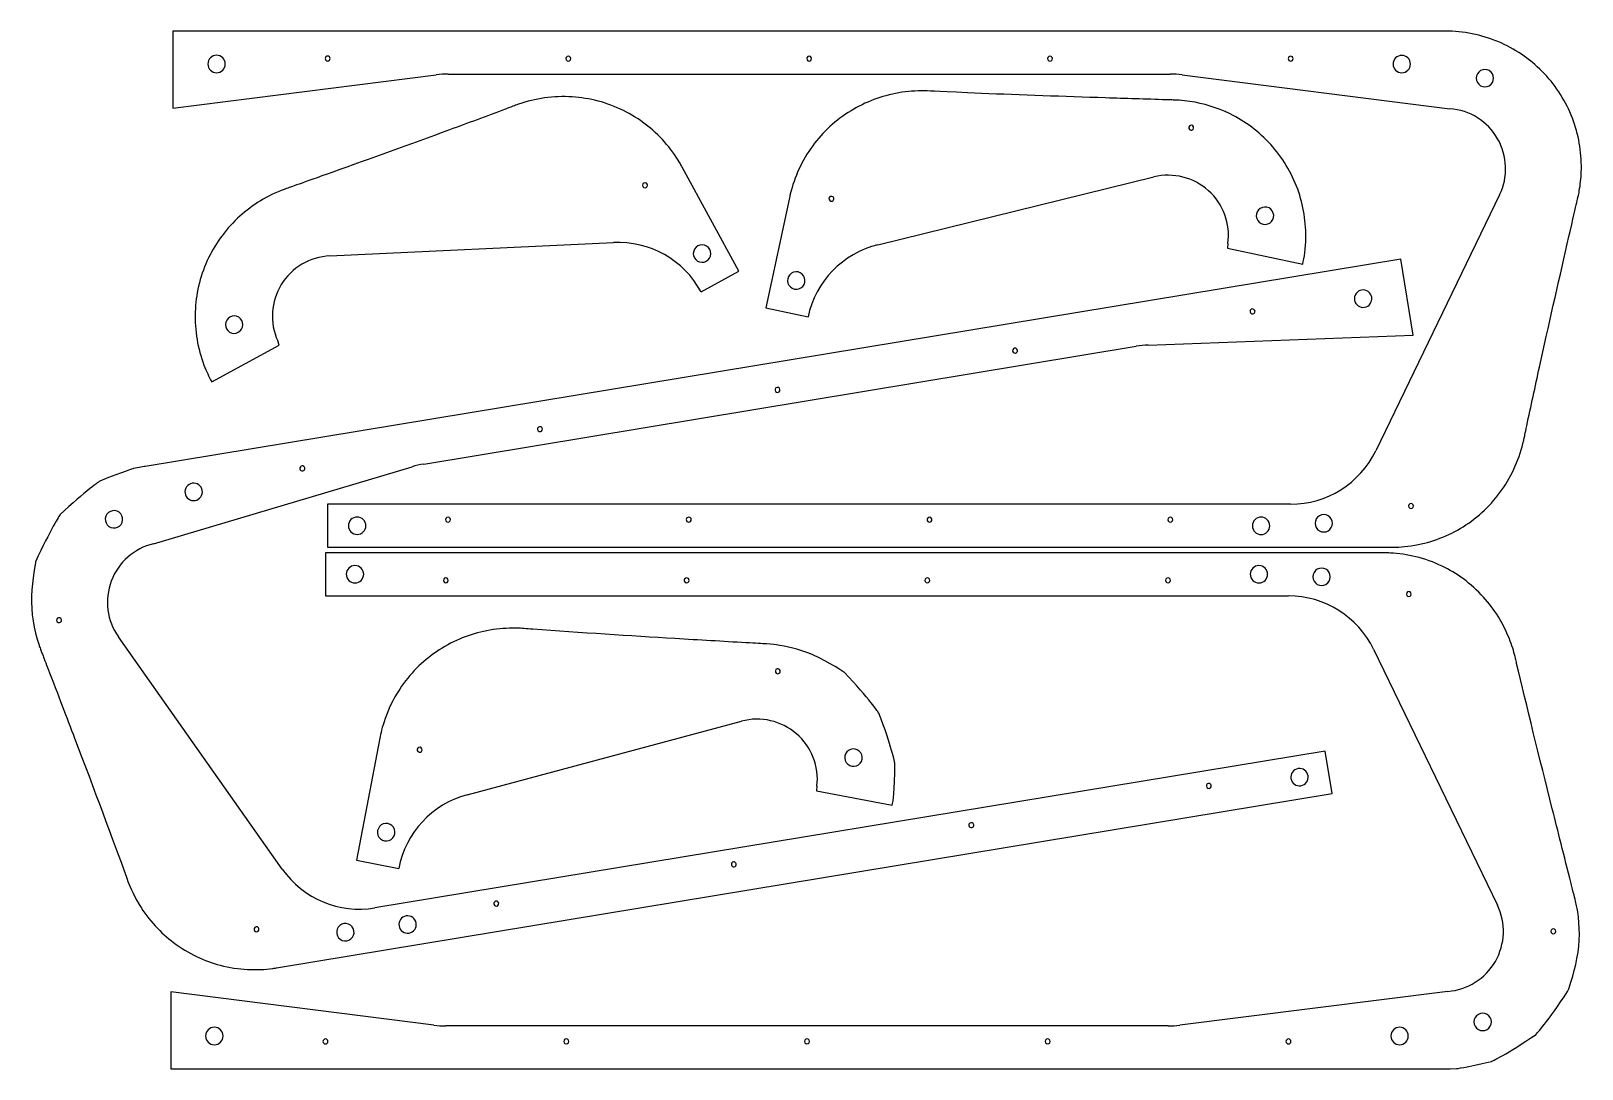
# Model space of a CAD drawing. Header units: millimetres. Extents: x 0.2 to 35.7, y 0.1 to 23.9.
import ezdxf

# ---------------------------------------------------------------- set-up
doc = ezdxf.new("R2010")
doc.units = ezdxf.units.MM
doc.layers.add('Layer_1', color=7, linetype='CONTINUOUS')

msp = doc.modelspace()

# ---------------------------------------------------------------- linework, layer by layer
at = {"layer": 'Layer_1', "color": 7}
for points in [[(3.421894, 23.883347), (3.421757, 22.120849), (9.449788, 22.881528)], [(32.555816, 23.881095), (3.421894, 23.883347)], [(9.72107, 22.898591), (26.256487, 22.897312)], [(26.527767, 22.880208), (32.658283, 22.105568)], [(26.341141, 22.304475), (26.324945, 22.304946)], [(15.514327, 17.914508), (16.378992, 18.384721), (15.08288, 20.768113)], [(19.563705, 18.992153), (25.880944, 20.543606)], [(17.537618, 20.068697), (16.999785, 17.546023), (17.962399, 17.340794)], [(33.795733, 20.130899), (30.9607, 14.27623)], [(7.012183, 18.736061), (13.509901, 19.042979)], [(27.574917, 19.019283), (27.566257, 18.916219)], [(27.566257, 18.916219), (29.290014, 18.548715)], [(25.748742, 16.695044), (31.820181, 16.926201), (31.533019, 18.665148), (2.788384, 13.918387)], [(4.310207, 15.854971), (5.858565, 16.696984), (5.820986, 16.793342)], [(9.163832, 13.9736), (25.478303, 16.667699)], [(2.976435, 12.149876), (8.898959, 13.912546)], [(29.01165, 13.054601), (6.964386, 13.056305), (6.964309, 12.072057), (31.323446, 12.070173)], [(6.914531, 11.94035), (6.914531, 10.956102), (28.961795, 10.956102)], [(31.139917, 11.94035), (6.914531, 11.94035)], [(5.926384, 4.701511), (2.175749, 10.016331)], [(0.392659, 9.733071), (0.4249, 9.649076)], [(30.910751, 9.734322), (33.745331, 3.879433)], [(10.157959, 6.405266), (16.441433, 8.088276)], [(8.160117, 7.701899), (7.624788, 4.905918), (8.591478, 4.720832)], [(29.961393, 6.434639), (29.80103, 7.405736), (8.048362, 3.813598)], [(5.795781, 2.444038), (29.961393, 6.434639)], [(18.166863, 6.599653), (18.160358, 6.49643)], [(18.160358, 6.49643), (19.891412, 6.164996)], [(9.399174, 1.130687), (3.371202, 1.891832), (3.371202, 0.129334), (32.505124, 0.129334)], [(32.607728, 1.904852), (26.477152, 1.130687)], [(26.205871, 1.113603), (9.670455, 1.113603)]]:
    msp.add_lwpolyline(points, dxfattribs=at)
for points in [[(4.221536, 23.128604)], [(6.908111, 23.253145)], [(12.419915, 23.252719)], [(17.931719, 23.252293)], [(23.443524, 23.251867)], [(28.955328, 23.25144)], [(31.357435, 23.126506)], [(33.260157, 22.804355)], [(26.74691, 21.725531)], [(14.260137, 20.304503)], [(18.509835, 20.100265)], [(28.466995, 19.852019)], [(15.630952, 18.614639)], [(17.734819, 18.368816)], [(28.083323, 17.457017)], [(30.473668, 17.725309)], [(4.919547, 16.988183)], [(22.645167, 16.558984)], [(17.207012, 15.660951)], [(11.768857, 14.762918)], [(6.330701, 13.864886)], [(3.700359, 13.304084)], [(31.710438, 13.014409)], [(1.8755, 12.67637)], [(7.440754, 12.560789)], [(9.663197, 12.701764)], [(15.175002, 12.701338)], [(20.686806, 12.700911)], [(26.19861, 12.700485)], [(28.136583, 12.559188)], [(29.570966, 12.617624)], [(7.789559, 11.451582)], [(28.485388, 11.451582)], [(29.919768, 11.393036)], [(9.727543, 11.310435)], [(15.239347, 11.310435)], [(20.751152, 11.310435)], [(26.262956, 11.310435)], [(31.77476, 10.996085)], [(0.759259, 10.391035)], [(17.282533, 9.288025)], [(9.081181, 7.491133)], [(19.041361, 7.450833)], [(29.018422, 6.774309)], [(27.083336, 6.597817)], [(8.342484, 5.743879)], [(21.645181, 5.699784)], [(16.207026, 4.801751)], [(10.76887, 3.903718)], [(5.279498, 3.315835)], [(7.174378, 3.22642)], [(8.599131, 3.402359)], [(35.081843, 3.278949)], [(33.608171, 1.206019)], [(4.569524, 0.884015)], [(6.971641, 0.759266)], [(12.483445, 0.759266)], [(17.99525, 0.759266)], [(23.507054, 0.759266)], [(29.018858, 0.759266)], [(31.705423, 0.884015)]]:
    msp.add_lwpolyline(points, close=True, dxfattribs=at)
for points in [[(32.709668, 23.877296), (32.663633, 23.879559), (32.635033, 23.881076), (32.555766, 23.881082)], [(33.900904, 23.577251), (33.523352, 23.757272), (33.118032, 23.857222), (32.709668, 23.877296)], [(34.876655, 22.84716), (34.599717, 23.156179), (34.26701, 23.402688), (33.900904, 23.577251)], [(4.420863, 23.327717), (4.310857, 23.327726), (4.221646, 23.238609), (4.221536, 23.128604)], [(4.221536, 23.128604), (4.221629, 23.018599), (4.310827, 22.929469), (4.420832, 22.92946)], [(4.420832, 22.92946), (4.530837, 22.929452), (4.620049, 23.018568), (4.620158, 23.128573)], [(4.620158, 23.128573), (4.620066, 23.238578), (4.530868, 23.327709), (4.420863, 23.327717)], [(6.965202, 23.310094), (6.933726, 23.310096), (6.908188, 23.284621), (6.908111, 23.253145)], [(6.908111, 23.253145), (6.908183, 23.221669), (6.933718, 23.19619), (6.965193, 23.196188)], [(6.965193, 23.196188), (6.996669, 23.196185), (7.022208, 23.221661), (7.022284, 23.253136)], [(7.022284, 23.253136), (7.022213, 23.284612), (6.996678, 23.310091), (6.965202, 23.310094)], [(12.419915, 23.252719), (12.419914, 23.232324), (12.430793, 23.213477), (12.448455, 23.203278)], [(12.448462, 23.302155), (12.430799, 23.291959), (12.419917, 23.273114), (12.419915, 23.252719)], [(12.448455, 23.203278), (12.466117, 23.193079), (12.487878, 23.193078), (12.505541, 23.203274)], [(12.505549, 23.302151), (12.487887, 23.31235), (12.466126, 23.312351), (12.448462, 23.302155)], [(12.505541, 23.203274), (12.523205, 23.21347), (12.534087, 23.232315), (12.534088, 23.25271)], [(12.534088, 23.25271), (12.53409, 23.273105), (12.523211, 23.291952), (12.505549, 23.302151)], [(17.931719, 23.252293), (17.931718, 23.231898), (17.942597, 23.213051), (17.960259, 23.202852)], [(17.960267, 23.301729), (17.942603, 23.291533), (17.931721, 23.272688), (17.931719, 23.252293)], [(17.960259, 23.202852), (17.977921, 23.192653), (17.999682, 23.192652), (18.017345, 23.202848)], [(18.017353, 23.301725), (17.999691, 23.311923), (17.97793, 23.311925), (17.960267, 23.301729)], [(18.017345, 23.202848), (18.035009, 23.213044), (18.045891, 23.231889), (18.045893, 23.252284)], [(18.045893, 23.252284), (18.045894, 23.272679), (18.035015, 23.291526), (18.017353, 23.301725)], [(23.443524, 23.251867), (23.443522, 23.231472), (23.454401, 23.212625), (23.472063, 23.202426)], [(23.472071, 23.301303), (23.454407, 23.291107), (23.443525, 23.272262), (23.443524, 23.251867)], [(23.472063, 23.202426), (23.489725, 23.192227), (23.511486, 23.192225), (23.52915, 23.202422)], [(23.529157, 23.301298), (23.511495, 23.311497), (23.489734, 23.311499), (23.472071, 23.301303)], [(23.52915, 23.202422), (23.546813, 23.212618), (23.557695, 23.231463), (23.557697, 23.251858)], [(23.557697, 23.251858), (23.557698, 23.272253), (23.546819, 23.2911), (23.529157, 23.301298)], [(29.012419, 23.308389), (28.980943, 23.308391), (28.955404, 23.282916), (28.955328, 23.25144)], [(28.955328, 23.25144), (28.955399, 23.219965), (28.980934, 23.194486), (29.01241, 23.194483)], [(29.01241, 23.194483), (29.043886, 23.194481), (29.069425, 23.219956), (29.069501, 23.251432)], [(29.069501, 23.251432), (29.069429, 23.282907), (29.043894, 23.308387), (29.012419, 23.308389)], [(31.556761, 23.325619), (31.446756, 23.325628), (31.357544, 23.236511), (31.357435, 23.126506)], [(31.357435, 23.126506), (31.357527, 23.016501), (31.446725, 22.927371), (31.55673, 22.927362)], [(31.55673, 22.927362), (31.666735, 22.927354), (31.755947, 23.01647), (31.756056, 23.126475)], [(31.756056, 23.126475), (31.755964, 23.23648), (31.666766, 23.325611), (31.556761, 23.325619)], [(9.721072, 22.898597), (9.630376, 22.898604), (9.539768, 22.892913), (9.449786, 22.881557)], [(26.527769, 22.880237), (26.437788, 22.891607), (26.347181, 22.897312), (26.256485, 22.897318)], [(33.260157, 22.804355), (33.260151, 22.733148), (33.298135, 22.667347), (33.359799, 22.631739)], [(33.359826, 22.976956), (33.298156, 22.941357), (33.260162, 22.875562), (33.260157, 22.804355)], [(33.559137, 22.976941), (33.497472, 23.012549), (33.421495, 23.012555), (33.359826, 22.976956)], [(33.55911, 22.631723), (33.62078, 22.667322), (33.658774, 22.733117), (33.658779, 22.804324)], [(33.658779, 22.804324), (33.658785, 22.875531), (33.620801, 22.941332), (33.559137, 22.976941)], [(35.48812, 21.818791), (35.351426, 22.202457), (35.14231, 22.550733), (34.876655, 22.84716)], [(12.564742, 22.375993), (12.133684, 22.403285), (11.717971, 22.34019), (11.335499, 22.208679)], [(13.738969, 22.062598), (13.359669, 22.250127), (12.959864, 22.350976), (12.564742, 22.375993)], [(20.041092, 22.469045), (19.642315, 22.400419), (19.273629, 22.258485), (18.948147, 22.06032)], [(20.639995, 22.514711), (20.433265, 22.518314), (20.233083, 22.502084), (20.041092, 22.469045)], [(21.931949, 22.456098), (21.009238, 22.495172), (20.766833, 22.512499), (20.639995, 22.514711)], [(24.776687, 22.352864), (23.819723, 22.383521), (22.837069, 22.417768), (21.931949, 22.456098)], [(33.359799, 22.631739), (33.421463, 22.596131), (33.49744, 22.596125), (33.55911, 22.631723)], [(11.037637, 22.097677), (10.599149, 21.932401), (10.165817, 21.771892), (9.754681, 21.620999)], [(11.240429, 22.174325), (11.198463, 22.158418), (11.138736, 22.135783), (11.037637, 22.097677)], [(11.335499, 22.208679), (11.305919, 22.198507), (11.281626, 22.18994), (11.240429, 22.174325)], [(14.679126, 21.344059), (14.406008, 21.652259), (14.084222, 21.891902), (13.738969, 22.062598)], [(18.948147, 22.06032), (18.595564, 21.845653), (18.300946, 21.569672), (18.070439, 21.256401)], [(26.17184, 22.309573), (25.681495, 22.324463), (25.228941, 22.338376), (24.776687, 22.352864)], [(26.32492, 22.304929), (26.282959, 22.306201), (26.233927, 22.307688), (26.17184, 22.309573)], [(26.584182, 22.287662), (26.489862, 22.297847), (26.431353, 22.301704), (26.341089, 22.304439)], [(27.510314, 22.040181), (27.21617, 22.169879), (26.903849, 22.253146), (26.584182, 22.287662)], [(27.565296, 22.015296), (27.547033, 22.023777), (27.528704, 22.032072), (27.510314, 22.040181)], [(28.506422, 21.339792), (28.23072, 21.629823), (27.909484, 21.855484), (27.565296, 22.015296)], [(33.74956, 21.419248), (33.521856, 21.814567), (33.113252, 22.07156), (32.658315, 22.105592)], [(26.692606, 21.707923), (26.67895, 21.692775), (26.674412, 21.671492), (26.680703, 21.652091)], [(26.74691, 21.725531), (26.726963, 21.729783), (26.706263, 21.723072), (26.692606, 21.707923)], [(26.78931, 21.687306), (26.78302, 21.706707), (26.766857, 21.721278), (26.74691, 21.725531)], [(26.777407, 21.631474), (26.791063, 21.646622), (26.795601, 21.667905), (26.78931, 21.687306)], [(35.66604, 20.65035), (35.681915, 21.052324), (35.620049, 21.4485), (35.48812, 21.818791)], [(9.754681, 21.620999), (8.846469, 21.287673), (7.933337, 20.959703), (7.080855, 20.655192)], [(15.027881, 20.865091), (14.923726, 21.041303), (14.806101, 21.200774), (14.679126, 21.344059)], [(26.680703, 21.652091), (26.686993, 21.63269), (26.703156, 21.618119), (26.723103, 21.613867)], [(26.723103, 21.613867), (26.74305, 21.609614), (26.763751, 21.616326), (26.777407, 21.631474)], [(29.147335, 20.330015), (28.997259, 20.715603), (28.776196, 21.055994), (28.506422, 21.339792)], [(33.795721, 20.130934), (33.994549, 20.541535), (33.977264, 21.023929), (33.74956, 21.419248)], [(18.070439, 21.256401), (17.820701, 20.916994), (17.651173, 20.541066), (17.55733, 20.155128)], [(7.080855, 20.655192), (6.356581, 20.396479), (6.114876, 20.310775), (6.001676, 20.270468)], [(15.08286, 20.76816), (15.056389, 20.816837), (15.043568, 20.838552), (15.027881, 20.865091)], [(27.131322, 20.229714), (26.792195, 20.534868), (26.324018, 20.652394), (25.880976, 20.543587)], [(35.619723, 20.223182), (35.645179, 20.36598), (35.660446, 20.508697), (35.66604, 20.65035)], [(6.001676, 20.270468), (5.953416, 20.253286), (5.928763, 20.243654), (5.900059, 20.232309)], [(14.175797, 20.356111), (14.175276, 20.335723), (14.185672, 20.316605), (14.203069, 20.30596)], [(14.205592, 20.404805), (14.187675, 20.395062), (14.176317, 20.3765), (14.175797, 20.356111)], [(14.203069, 20.30596), (14.220466, 20.295315), (14.24222, 20.29476), (14.260137, 20.304503)], [(14.262661, 20.403349), (14.245264, 20.413994), (14.22351, 20.414549), (14.205592, 20.404805)], [(14.260137, 20.304503), (14.278055, 20.314247), (14.289413, 20.332809), (14.289933, 20.353198)], [(14.289933, 20.353198), (14.290454, 20.373586), (14.280057, 20.392704), (14.262661, 20.403349)], [(29.35868, 19.164965), (29.363498, 19.57446), (29.28789, 19.968895), (29.147335, 20.330015)], [(5.900059, 20.232309), (5.517133, 20.080952), (5.181208, 19.861928), (4.90129, 19.59759)], [(17.55733, 20.155128), (17.55212, 20.133703), (17.547176, 20.113553), (17.537603, 20.068654)], [(18.455531, 20.082657), (18.441875, 20.067509), (18.437337, 20.046226), (18.443628, 20.026825)], [(18.443628, 20.026825), (18.449918, 20.007424), (18.466081, 19.992853), (18.486028, 19.9886)], [(18.509835, 20.100265), (18.489888, 20.104517), (18.469187, 20.097805), (18.455531, 20.082657)], [(18.486028, 19.9886), (18.505975, 19.984348), (18.526675, 19.99106), (18.540332, 20.006208)], [(18.552235, 20.06204), (18.545944, 20.081441), (18.529782, 20.096012), (18.509835, 20.100265)], [(18.540332, 20.006208), (18.553988, 20.021356), (18.558526, 20.042639), (18.552235, 20.06204)], [(27.574948, 19.01931), (27.636558, 19.471339), (27.470448, 19.92456), (27.131322, 20.229714)], [(35.345446, 19.01145), (35.453048, 19.481206), (35.514323, 19.747421), (35.551432, 19.908856)], [(35.551432, 19.908856), (35.567832, 19.980203), (35.57953, 20.03108), (35.588479, 20.070004)], [(35.588479, 20.070004), (35.605667, 20.144762), (35.611268, 20.175755), (35.619723, 20.223182)], [(4.90129, 19.59759), (4.600219, 19.313277), (4.369525, 18.982174), (4.208926, 18.629775)], [(28.277401, 19.790545), (28.229722, 19.737657), (28.213879, 19.66335), (28.235842, 19.595615)], [(28.235842, 19.595615), (28.257804, 19.527879), (28.314235, 19.477006), (28.383877, 19.462158)], [(28.466995, 19.852019), (28.397353, 19.866866), (28.32508, 19.843432), (28.277401, 19.790545)], [(28.61503, 19.718562), (28.593067, 19.786298), (28.536637, 19.837171), (28.466995, 19.852019)], [(28.573471, 19.523632), (28.62115, 19.57652), (28.636992, 19.650827), (28.61503, 19.718562)], [(28.383877, 19.462158), (28.453519, 19.447311), (28.525792, 19.470744), (28.573471, 19.523632)], [(15.514341, 17.914489), (15.11775, 18.643772), (14.339128, 19.082126), (13.509908, 19.042957)], [(15.440515, 18.964829), (15.377959, 18.930811), (15.338304, 18.866004), (15.336487, 18.79482)], [(15.639761, 18.959743), (15.579023, 18.996909), (15.50307, 18.998848), (15.440515, 18.964829)], [(15.73498, 18.784648), (15.736797, 18.855832), (15.7005, 18.922578), (15.639761, 18.959743)], [(19.563705, 18.99213), (18.757517, 18.794138), (18.135487, 18.152668), (17.962391, 17.340771)], [(29.289991, 18.548669), (29.323153, 18.704212), (29.355551, 18.899033), (29.35868, 19.164965)], [(34.707981, 16.187169), (34.915004, 17.125006), (35.136468, 18.099105), (35.345446, 19.01145)], [(4.208926, 18.629775), (4.034784, 18.247658), (3.946117, 17.84792), (3.932238, 17.455378)], [(7.012159, 18.736034), (6.556459, 18.714509), (6.140951, 18.468835), (5.902476, 18.079919)], [(15.336487, 18.79482), (15.33467, 18.723636), (15.370967, 18.65689), (15.431706, 18.619725)], [(15.431706, 18.619725), (15.492444, 18.582559), (15.568396, 18.58062), (15.630952, 18.614639)], [(15.630952, 18.614639), (15.693508, 18.648657), (15.733163, 18.713464), (15.73498, 18.784648)], [(17.545225, 18.307342), (17.497546, 18.254454), (17.481704, 18.180147), (17.503666, 18.112412)], [(17.503666, 18.112412), (17.525629, 18.044677), (17.582059, 17.993803), (17.651701, 17.978956)], [(17.734819, 18.368816), (17.665177, 18.383664), (17.592904, 18.36023), (17.545225, 18.307342)], [(17.882854, 18.23536), (17.860891, 18.303095), (17.804461, 18.353969), (17.734819, 18.368816)], [(17.841295, 18.04043), (17.888974, 18.093318), (17.904817, 18.167625), (17.882854, 18.23536)], [(5.902476, 18.079919), (5.664001, 17.691003), (5.633474, 17.209266), (5.82095, 16.793359)], [(17.651701, 17.978956), (17.721343, 17.964108), (17.793616, 17.987542), (17.841295, 18.04043)], [(30.637871, 17.95425), (30.529336, 17.936327), (30.455844, 17.833861), (30.473668, 17.725309)], [(30.866963, 17.790256), (30.84894, 17.898775), (30.746407, 17.972173), (30.637871, 17.95425)], [(30.702759, 17.561315), (30.811294, 17.579238), (30.884787, 17.681705), (30.866963, 17.790256)], [(3.932238, 17.455378), (3.917077, 17.026562), (3.99112, 16.614572), (4.133663, 16.239343)], [(28.130367, 17.52251), (28.099312, 17.517381), (28.078267, 17.488084), (28.083323, 17.457017)], [(28.083323, 17.457017), (28.088524, 17.425973), (28.11787, 17.404997), (28.148926, 17.410126)], [(28.19597, 17.475619), (28.190769, 17.506662), (28.161422, 17.527638), (28.130367, 17.52251)], [(28.148926, 17.410126), (28.179981, 17.415254), (28.201026, 17.444551), (28.19597, 17.475619)], [(30.473668, 17.725309), (30.49169, 17.61679), (30.594224, 17.543392), (30.702759, 17.561315)], [(4.625083, 17.168364), (4.623265, 17.09718), (4.659563, 17.030434), (4.720301, 16.993269)], [(4.72911, 17.338373), (4.666555, 17.304355), (4.6269, 17.239548), (4.625083, 17.168364)], [(4.928356, 17.333287), (4.867618, 17.370453), (4.791666, 17.372392), (4.72911, 17.338373)], [(4.919547, 16.988183), (4.982103, 17.022201), (5.021758, 17.087008), (5.023575, 17.158192)], [(5.023575, 17.158192), (5.025392, 17.229376), (4.989095, 17.296122), (4.928356, 17.333287)], [(4.720301, 16.993269), (4.78104, 16.956103), (4.856992, 16.954165), (4.919547, 16.988183)], [(25.74874, 16.695073), (25.658109, 16.691623), (25.567784, 16.682482), (25.4783, 16.667705)], [(22.665274, 16.612412), (22.649509, 16.599473), (22.641844, 16.579106), (22.645167, 16.558984)], [(22.645167, 16.558984), (22.64849, 16.538861), (22.662296, 16.52204), (22.681384, 16.514857)], [(22.721598, 16.621713), (22.70251, 16.628897), (22.681039, 16.625351), (22.665274, 16.612412)], [(22.681384, 16.514857), (22.700472, 16.507673), (22.721943, 16.511219), (22.737708, 16.524158)], [(22.757815, 16.577586), (22.754492, 16.597708), (22.740686, 16.61453), (22.721598, 16.621713)], [(22.737708, 16.524158), (22.753473, 16.537097), (22.761138, 16.557463), (22.757815, 16.577586)], [(4.133663, 16.239343), (4.193403, 16.082087), (4.242297, 15.979877), (4.310242, 15.854933)], [(34.417731, 14.848317), (34.512715, 15.296298), (34.611613, 15.750613), (34.707981, 16.187169)], [(17.227119, 15.714379), (17.211354, 15.70144), (17.203689, 15.681074), (17.207012, 15.660951)], [(17.207012, 15.660951), (17.210335, 15.640829), (17.224141, 15.624007), (17.243229, 15.616824)], [(17.283443, 15.72368), (17.264355, 15.730864), (17.242884, 15.727318), (17.227119, 15.714379)], [(17.243229, 15.616824), (17.262317, 15.60964), (17.283787, 15.613186), (17.299553, 15.626125)], [(17.319659, 15.679553), (17.316337, 15.699676), (17.302531, 15.716497), (17.283443, 15.72368)], [(17.299553, 15.626125), (17.315318, 15.639064), (17.322982, 15.659431), (17.319659, 15.679553)], [(11.788963, 14.816347), (11.773198, 14.803408), (11.765534, 14.783041), (11.768857, 14.762918)], [(11.768857, 14.762918), (11.77218, 14.742796), (11.785985, 14.725975), (11.805073, 14.718791)], [(11.845287, 14.825648), (11.826199, 14.832831), (11.804729, 14.829286), (11.788963, 14.816347)], [(11.805073, 14.718791), (11.824161, 14.711608), (11.845632, 14.715153), (11.861397, 14.728092)], [(11.881504, 14.78152), (11.878181, 14.801643), (11.864375, 14.818464), (11.845287, 14.825648)], [(11.861397, 14.728092), (11.877162, 14.741031), (11.884827, 14.761398), (11.881504, 14.78152)], [(34.356616, 14.558295), (34.365857, 14.602436), (34.38001, 14.670415), (34.417731, 14.848317)], [(29.011626, 13.054598), (29.84177, 13.054534), (30.598879, 13.529078), (30.960677, 14.276234)], [(33.847545, 13.380489), (34.091706, 13.727814), (34.259011, 14.116314), (34.348765, 14.521837)], [(34.348765, 14.521837), (34.351323, 14.533396), (34.353771, 14.544709), (34.356616, 14.558295)], [(2.516078, 13.868834), (2.516078, 13.868834), (2.325786, 13.810925), (1.749109, 13.584981)], [(2.788435, 13.918383), (2.752166, 13.912394), (2.745305, 13.910986), (2.516078, 13.868834)], [(6.377746, 13.930379), (6.34669, 13.92525), (6.325646, 13.895953), (6.330701, 13.864886)], [(6.330701, 13.864886), (6.335902, 13.833842), (6.365249, 13.812866), (6.396304, 13.817995)], [(6.443349, 13.883488), (6.438148, 13.914531), (6.408801, 13.935507), (6.377746, 13.930379)], [(6.396304, 13.817995), (6.42736, 13.823123), (6.448404, 13.852421), (6.443349, 13.883488)], [(9.163833, 13.973607), (9.074349, 13.95883), (8.985881, 13.938446), (8.898952, 13.912574)], [(1.749109, 13.584981), (1.749109, 13.584981), (1.420205, 13.360176), (0.83481, 12.808284)], [(3.864563, 13.533026), (3.756028, 13.515103), (3.682535, 13.412636), (3.700359, 13.304084)], [(4.093654, 13.369031), (4.075632, 13.47755), (3.973098, 13.550949), (3.864563, 13.533026)], [(3.700359, 13.304084), (3.718381, 13.195566), (3.820915, 13.122167), (3.92945, 13.14009)], [(3.92945, 13.14009), (4.037986, 13.158013), (4.111478, 13.26048), (4.093654, 13.369031)], [(32.959232, 12.538065), (33.312883, 12.759163), (33.613016, 13.046867), (33.847545, 13.380489)], [(0.83481, 12.808284), (0.83481, 12.808284), (0.612393, 12.47216), (0.278376, 11.736291)], [(1.945701, 12.862909), (1.890659, 12.817734), (1.863898, 12.746626), (1.8755, 12.67637)], [(2.142349, 12.895383), (2.075705, 12.920463), (2.000743, 12.908085), (1.945701, 12.862909)], [(2.268796, 12.741318), (2.257194, 12.811573), (2.208993, 12.870303), (2.142349, 12.895383)], [(29.670635, 12.790224), (29.608965, 12.754626), (29.570972, 12.688831), (29.570966, 12.617624)], [(29.869946, 12.790209), (29.808282, 12.825817), (29.732305, 12.825823), (29.670635, 12.790224)], [(29.969589, 12.617593), (29.969594, 12.6888), (29.931611, 12.754601), (29.869946, 12.790209)], [(31.710438, 13.014409), (31.710437, 12.994014), (31.721316, 12.975167), (31.738978, 12.964968)], [(31.738985, 13.063846), (31.721322, 13.053649), (31.71044, 13.034804), (31.710438, 13.014409)], [(31.738978, 12.964968), (31.75664, 12.954769), (31.778401, 12.954768), (31.796065, 12.964964)], [(31.796072, 13.063841), (31.77841, 13.07404), (31.756649, 13.074042), (31.738985, 13.063846)], [(31.796065, 12.964964), (31.813728, 12.97516), (31.82461, 12.994005), (31.824612, 13.0144)], [(31.824612, 13.0144), (31.824613, 13.034795), (31.813734, 13.053642), (31.796072, 13.063841)], [(1.8755, 12.67637), (1.887101, 12.606115), (1.935303, 12.547385), (2.001947, 12.522305)], [(2.001947, 12.522305), (2.068591, 12.497225), (2.143552, 12.509603), (2.198595, 12.554779)], [(2.198595, 12.554779), (2.253637, 12.599954), (2.280397, 12.671062), (2.268796, 12.741318)], [(7.64008, 12.759902), (7.530075, 12.75991), (7.440863, 12.670794), (7.440754, 12.560789)], [(7.440754, 12.560789), (7.440846, 12.450783), (7.530044, 12.361653), (7.640049, 12.361645)], [(7.640049, 12.361645), (7.750054, 12.361636), (7.839266, 12.450753), (7.839375, 12.560758)], [(7.839375, 12.560758), (7.839283, 12.670763), (7.750085, 12.759893), (7.64008, 12.759902)], [(9.663197, 12.701764), (9.663196, 12.681369), (9.674075, 12.662522), (9.691737, 12.652323)], [(9.691745, 12.7512), (9.674081, 12.741004), (9.663199, 12.722159), (9.663197, 12.701764)], [(9.691737, 12.652323), (9.709399, 12.642124), (9.73116, 12.642123), (9.748823, 12.652319)], [(9.748831, 12.751196), (9.731169, 12.761394), (9.709408, 12.761396), (9.691745, 12.7512)], [(9.748823, 12.652319), (9.766487, 12.662515), (9.777369, 12.68136), (9.777371, 12.701755)], [(9.777371, 12.701755), (9.777372, 12.72215), (9.766493, 12.740997), (9.748831, 12.751196)], [(15.175002, 12.701338), (15.174999, 12.66981), (15.200556, 12.644249), (15.232084, 12.644247)], [(15.232093, 12.75842), (15.200565, 12.758422), (15.175004, 12.732866), (15.175002, 12.701338)], [(15.232084, 12.644247), (15.263612, 12.644244), (15.289172, 12.669801), (15.289175, 12.701329)], [(15.289175, 12.701329), (15.289177, 12.732857), (15.263621, 12.758417), (15.232093, 12.75842)], [(20.686806, 12.700911), (20.686803, 12.669383), (20.71236, 12.643823), (20.743888, 12.643821)], [(20.715353, 12.750348), (20.697689, 12.740152), (20.686807, 12.721307), (20.686806, 12.700911)], [(20.772439, 12.750343), (20.754778, 12.760542), (20.733016, 12.760544), (20.715353, 12.750348)], [(20.743888, 12.643821), (20.775416, 12.643818), (20.800976, 12.669375), (20.800979, 12.700903)], [(20.800979, 12.700903), (20.80098, 12.721298), (20.790101, 12.740144), (20.772439, 12.750343)], [(26.19861, 12.700485), (26.198608, 12.68009), (26.209488, 12.661244), (26.227149, 12.651045)], [(26.227157, 12.749922), (26.209494, 12.739725), (26.198611, 12.72088), (26.19861, 12.700485)], [(26.227149, 12.651045), (26.244811, 12.640846), (26.266572, 12.640844), (26.284236, 12.65104)], [(26.284244, 12.749917), (26.266582, 12.760116), (26.24482, 12.760118), (26.227157, 12.749922)], [(26.284236, 12.65104), (26.301899, 12.661236), (26.312781, 12.680081), (26.312783, 12.700476)], [(26.312783, 12.700476), (26.312785, 12.720872), (26.301905, 12.739718), (26.284244, 12.749917)], [(28.335909, 12.758301), (28.225904, 12.75831), (28.136692, 12.669193), (28.136583, 12.559188)], [(28.136583, 12.559188), (28.136675, 12.449183), (28.225874, 12.360053), (28.335879, 12.360044)], [(28.335879, 12.360044), (28.445884, 12.360036), (28.535096, 12.449152), (28.535205, 12.559158)], [(28.535205, 12.559158), (28.535113, 12.669163), (28.445915, 12.758293), (28.335909, 12.758301)], [(29.570966, 12.617624), (29.570961, 12.546416), (29.608944, 12.480616), (29.670609, 12.445007)], [(29.670609, 12.445007), (29.732273, 12.409399), (29.80825, 12.409393), (29.86992, 12.444992)], [(29.86992, 12.444992), (29.93159, 12.480591), (29.969583, 12.546386), (29.969589, 12.617593)], [(31.855704, 12.116043), (32.252019, 12.184996), (32.625888, 12.329662), (32.959232, 12.538065)], [(2.976398, 12.149894), (2.533076, 12.042228), (2.17178, 11.722123), (2.011494, 11.295)], [(31.323416, 12.070169), (31.452692, 12.070159), (31.625854, 12.076053), (31.855704, 12.116043)], [(0.278376, 11.736291), (0.278376, 11.736291), (0.196917, 11.332476), (0.185267, 10.951561)], [(31.294743, 11.936506), (31.24635, 11.938914), (31.203136, 11.940355), (31.139894, 11.940355)], [(32.481051, 11.635068), (32.08152, 11.827451), (31.677514, 11.917457), (31.294743, 11.936506)], [(7.590248, 11.65071), (7.480243, 11.65071), (7.391038, 11.561587), (7.390938, 11.451582)], [(7.390938, 11.451582), (7.391038, 11.341577), (7.480243, 11.252453), (7.590248, 11.252453)], [(7.789559, 11.451582), (7.789458, 11.561587), (7.700253, 11.65071), (7.590248, 11.65071)], [(7.590248, 11.252453), (7.700253, 11.252453), (7.789458, 11.341577), (7.789559, 11.451582)], [(9.699, 11.359873), (9.681337, 11.370071), (9.659576, 11.370071), (9.641913, 11.359873)], [(15.182261, 11.367521), (15.150733, 11.367521), (15.125174, 11.341963), (15.125174, 11.310435)], [(15.239347, 11.310435), (15.239347, 11.341963), (15.213789, 11.367521), (15.182261, 11.367521)], [(20.722608, 11.359873), (20.704946, 11.370071), (20.683184, 11.370071), (20.665522, 11.359873)], [(26.234412, 11.359873), (26.21675, 11.370071), (26.194989, 11.370071), (26.177326, 11.359873)], [(28.286078, 11.65071), (28.176073, 11.65071), (28.086868, 11.561587), (28.086767, 11.451582)], [(28.086767, 11.451582), (28.086868, 11.341577), (28.176073, 11.252453), (28.286078, 11.252453)], [(28.485388, 11.451582), (28.485288, 11.561587), (28.396083, 11.65071), (28.286078, 11.65071)], [(28.286078, 11.252453), (28.396083, 11.252453), (28.485288, 11.341577), (28.485388, 11.451582)], [(29.620801, 11.565644), (29.559134, 11.530041), (29.521145, 11.464243), (29.521145, 11.393036)], [(29.521145, 11.393036), (29.521145, 11.321829), (29.559134, 11.256031), (29.620801, 11.220427)], [(29.820112, 11.565644), (29.758445, 11.601248), (29.682468, 11.601248), (29.620801, 11.565644)], [(29.919768, 11.393036), (29.919768, 11.464243), (29.881779, 11.530041), (29.820112, 11.565644)], [(29.820112, 11.220427), (29.881779, 11.256031), (29.919768, 11.321829), (29.919768, 11.393036)], [(33.430627, 10.923972), (33.136141, 11.250041), (32.808124, 11.477575), (32.481051, 11.635068)], [(2.011494, 11.295), (1.851208, 10.867876), (1.912714, 10.389107), (2.175755, 10.016367)], [(9.641913, 11.359873), (9.624251, 11.349675), (9.61337, 11.33083), (9.61337, 11.310435)], [(9.61337, 11.310435), (9.61337, 11.29004), (9.624251, 11.271194), (9.641913, 11.260996)], [(9.641913, 11.260996), (9.659576, 11.250799), (9.681337, 11.250799), (9.699, 11.260996)], [(9.727543, 11.310435), (9.727543, 11.33083), (9.716663, 11.349675), (9.699, 11.359873)], [(9.699, 11.260996), (9.716663, 11.271194), (9.727543, 11.29004), (9.727543, 11.310435)], [(15.125174, 11.310435), (15.125174, 11.29004), (15.136055, 11.271194), (15.153718, 11.260996)], [(15.153718, 11.260996), (15.17138, 11.250799), (15.193142, 11.250799), (15.210804, 11.260996)], [(15.210804, 11.260996), (15.228467, 11.271194), (15.239347, 11.29004), (15.239347, 11.310435)], [(20.665522, 11.359873), (20.647859, 11.349675), (20.636978, 11.33083), (20.636978, 11.310435)], [(20.636978, 11.310435), (20.636978, 11.29004), (20.647859, 11.271194), (20.665522, 11.260996)], [(20.665522, 11.260996), (20.683184, 11.250799), (20.704946, 11.250799), (20.722608, 11.260996)], [(20.751152, 11.310435), (20.751152, 11.33083), (20.740271, 11.349675), (20.722608, 11.359873)], [(20.722608, 11.260996), (20.740271, 11.271194), (20.751152, 11.29004), (20.751152, 11.310435)], [(26.177326, 11.359873), (26.159663, 11.349675), (26.148783, 11.33083), (26.148783, 11.310435)], [(26.148783, 11.310435), (26.148783, 11.29004), (26.159663, 11.271194), (26.177326, 11.260996)], [(26.177326, 11.260996), (26.194989, 11.250799), (26.21675, 11.250799), (26.234412, 11.260996)], [(26.262956, 11.310435), (26.262956, 11.33083), (26.252075, 11.349675), (26.234412, 11.359873)], [(26.234412, 11.260996), (26.252075, 11.271194), (26.262956, 11.29004), (26.262956, 11.310435)], [(29.620801, 11.220427), (29.682468, 11.184824), (29.758445, 11.184824), (29.820112, 11.220427)], [(31.68913, 11.045523), (31.671467, 11.035326), (31.660587, 11.01648), (31.660587, 10.996085)], [(31.746217, 11.045523), (31.728554, 11.055721), (31.706793, 11.055721), (31.68913, 11.045523)], [(31.77476, 10.996085), (31.77476, 11.01648), (31.76388, 11.035326), (31.746217, 11.045523)], [(0.185267, 10.951561), (0.17362, 10.570755), (0.232019, 10.191314), (0.356814, 9.831229)], [(30.910728, 9.734318), (30.548988, 10.481501), (29.791916, 10.956104), (28.961771, 10.956104)], [(31.660587, 10.996085), (31.660587, 10.975689), (31.671467, 10.956844), (31.68913, 10.946646)], [(31.68913, 10.946646), (31.706793, 10.936448), (31.728554, 10.936448), (31.746217, 10.946646)], [(31.746217, 10.946646), (31.76388, 10.956844), (31.77476, 10.975689), (31.77476, 10.996085)], [(34.040454, 9.919106), (33.887778, 10.326682), (33.671556, 10.657205), (33.430627, 10.923972)], [(0.779366, 10.444464), (0.763601, 10.431525), (0.755936, 10.411158), (0.759259, 10.391035)], [(0.759259, 10.391035), (0.762582, 10.370913), (0.776388, 10.354091), (0.795476, 10.346908)], [(0.83569, 10.453765), (0.816602, 10.460949), (0.795131, 10.457403), (0.779366, 10.444464)], [(0.795476, 10.346908), (0.814564, 10.339724), (0.836035, 10.34327), (0.8518, 10.356209)], [(0.871907, 10.409638), (0.868584, 10.42976), (0.854779, 10.446582), (0.83569, 10.453765)], [(0.8518, 10.356209), (0.867566, 10.369148), (0.87523, 10.389515), (0.871907, 10.409638)], [(10.531482, 10.142656), (10.158801, 10.059782), (9.792899, 9.907252), (9.457045, 9.678798)], [(11.122894, 10.216558), (10.929942, 10.210693), (10.732036, 10.187254), (10.531482, 10.142656)], [(11.466101, 10.208639), (11.343984, 10.217969), (11.25723, 10.220639), (11.122894, 10.216558)], [(11.662028, 10.193825), (11.584243, 10.199647), (11.521502, 10.204407), (11.466101, 10.208639)], [(14.916424, 9.978523), (13.897929, 10.039815), (12.753598, 10.112122), (11.662028, 10.193825)], [(16.539348, 9.883284), (16.009158, 9.913833), (15.4745, 9.944938), (14.916424, 9.978523)], [(0.356814, 9.831229), (0.365195, 9.807048), (0.375179, 9.778592), (0.392658, 9.733087)], [(0.424938, 9.64904), (0.453479, 9.574729), (0.493555, 9.470385), (0.552183, 9.317647)], [(9.457045, 9.678798), (9.133188, 9.458506), (8.843936, 9.171789), (8.614813, 8.823508)], [(17.010544, 9.856199), (16.909882, 9.861976), (16.768225, 9.870096), (16.539348, 9.883284)], [(17.316756, 9.82359), (17.211209, 9.840076), (17.150812, 9.84815), (17.010544, 9.856199)], [(18.073552, 9.605282), (17.837368, 9.707136), (17.583719, 9.781892), (17.316756, 9.82359)], [(18.798561, 9.199808), (18.798561, 9.199808), (18.460665, 9.43834), (18.073552, 9.605282)], [(34.160239, 9.523809), (34.130412, 9.650966), (34.098382, 9.764463), (34.040454, 9.919106)], [(0.552183, 9.317647), (0.798406, 8.67619), (0.996625, 8.158088), (1.170386, 7.701655)], [(17.228609, 9.269288), (17.215272, 9.253858), (17.21118, 9.232484), (17.217874, 9.213219)], [(17.282533, 9.288025), (17.262502, 9.29186), (17.241946, 9.284718), (17.228609, 9.269288)], [(17.325723, 9.250694), (17.319028, 9.269959), (17.302565, 9.28419), (17.282533, 9.288025)], [(17.314988, 9.194625), (17.328325, 9.210055), (17.332417, 9.231429), (17.325723, 9.250694)], [(34.186498, 9.412111), (34.177294, 9.45118), (34.168642, 9.487987), (34.160239, 9.523809)], [(35.002556, 6.081691), (34.708503, 7.253007), (34.410001, 8.463407), (34.186498, 9.412111)], [(17.217874, 9.213219), (17.224568, 9.193954), (17.241032, 9.179723), (17.261063, 9.175888)], [(17.261063, 9.175888), (17.281095, 9.172053), (17.30165, 9.179195), (17.314988, 9.194625)], [(19.581138, 8.27123), (19.581138, 8.27123), (19.364032, 8.61502), (18.798561, 9.199808)], [(8.614813, 8.823508), (8.295189, 8.337661), (8.19495, 7.883851), (8.160121, 7.701942)], [(17.698092, 7.800559), (17.352668, 8.098567), (16.882139, 8.206292), (16.441465, 8.088259)], [(19.949196, 7.128099), (19.949196, 7.128099), (19.87856, 7.52503), (19.581138, 8.27123)], [(1.170386, 7.701655), (1.62128, 6.517248), (2.042518, 5.390777), (2.356794, 4.520668)], [(9.027257, 7.472396), (9.01392, 7.456966), (9.009827, 7.435592), (9.016522, 7.416327)], [(9.081181, 7.491133), (9.06115, 7.494968), (9.040594, 7.487826), (9.027257, 7.472396)], [(9.12437, 7.453802), (9.117676, 7.473067), (9.101212, 7.487298), (9.081181, 7.491133)], [(18.166893, 6.599681), (18.219053, 7.052898), (18.043516, 7.502552), (17.698092, 7.800559)], [(19.041361, 7.450833), (18.971424, 7.464223), (18.899656, 7.439286), (18.853092, 7.385414)], [(9.016522, 7.416327), (9.023216, 7.397062), (9.039679, 7.382831), (9.059711, 7.378996)], [(9.059711, 7.378996), (9.079742, 7.375161), (9.100298, 7.382303), (9.113635, 7.397733)], [(9.113635, 7.397733), (9.126972, 7.413163), (9.131064, 7.434537), (9.12437, 7.453802)], [(18.853092, 7.385414), (18.806527, 7.331542), (18.79224, 7.256921), (18.815612, 7.189658)], [(18.815612, 7.189658), (18.838984, 7.122396), (18.896464, 7.072712), (18.966401, 7.059322)], [(18.966401, 7.059322), (19.036338, 7.045932), (19.108105, 7.070869), (19.15467, 7.124741)], [(19.19215, 7.320496), (19.168778, 7.387759), (19.111298, 7.437443), (19.041361, 7.450833)], [(19.15467, 7.124741), (19.201235, 7.178613), (19.215522, 7.253234), (19.19215, 7.320496)], [(19.891391, 6.164949), (19.910867, 6.266675), (19.945975, 6.465946), (19.949196, 7.128099)], [(29.182626, 7.003251), (29.074091, 6.985328), (29.000599, 6.882861), (29.018422, 6.774309)], [(29.018422, 6.774309), (29.036445, 6.665791), (29.138978, 6.592392), (29.247514, 6.610315)], [(29.411717, 6.839256), (29.393695, 6.947775), (29.291161, 7.021174), (29.182626, 7.003251)], [(29.247514, 6.610315), (29.356049, 6.628238), (29.429541, 6.730705), (29.411717, 6.839256)], [(10.157959, 6.405242), (9.35608, 6.190462), (8.747578, 5.536144), (8.591471, 4.720809)], [(27.103443, 6.651245), (27.087678, 6.638306), (27.080013, 6.617939), (27.083336, 6.597817)], [(27.083336, 6.597817), (27.086659, 6.577694), (27.100465, 6.560873), (27.119553, 6.553689)], [(27.159767, 6.660546), (27.140679, 6.66773), (27.119208, 6.664184), (27.103443, 6.651245)], [(27.119553, 6.553689), (27.138641, 6.546506), (27.160112, 6.550051), (27.175877, 6.56299)], [(27.195984, 6.616419), (27.192661, 6.636541), (27.178855, 6.653363), (27.159767, 6.660546)], [(27.175877, 6.56299), (27.191642, 6.575929), (27.199307, 6.596296), (27.195984, 6.616419)], [(35.43388, 4.373132), (35.269804, 5.020629), (35.129588, 5.575682), (35.002556, 6.081691)], [(8.342484, 5.743879), (8.272547, 5.75727), (8.200779, 5.732332), (8.154215, 5.67846)], [(8.493273, 5.613543), (8.469901, 5.680805), (8.412421, 5.730489), (8.342484, 5.743879)], [(21.665288, 5.753212), (21.649523, 5.740273), (21.641858, 5.719906), (21.645181, 5.699784)], [(21.645181, 5.699784), (21.650318, 5.668677), (21.679699, 5.647624), (21.710806, 5.652761)], [(21.721612, 5.762513), (21.702524, 5.769697), (21.681053, 5.766151), (21.665288, 5.753212)], [(21.710806, 5.652761), (21.741912, 5.657898), (21.762965, 5.687279), (21.757828, 5.718386)], [(21.757828, 5.718386), (21.754506, 5.738509), (21.7407, 5.75533), (21.721612, 5.762513)], [(8.154215, 5.67846), (8.10765, 5.624589), (8.093363, 5.549967), (8.116735, 5.482705)], [(8.116735, 5.482705), (8.140107, 5.415443), (8.197587, 5.365759), (8.267524, 5.352368)], [(8.267524, 5.352368), (8.33746, 5.338978), (8.409228, 5.363916), (8.455793, 5.417788)], [(8.455793, 5.417788), (8.502358, 5.471659), (8.516645, 5.546281), (8.493273, 5.613543)], [(5.926406, 4.701519), (6.405051, 4.023257), (7.229334, 3.678344), (8.048386, 3.813599)], [(16.254048, 4.867376), (16.222942, 4.862239), (16.201889, 4.832858), (16.207026, 4.801751)], [(16.207026, 4.801751), (16.212162, 4.770644), (16.241544, 4.749592), (16.27265, 4.754729)], [(16.319673, 4.820353), (16.314536, 4.85146), (16.285155, 4.872513), (16.254048, 4.867376)], [(16.27265, 4.754729), (16.303757, 4.759865), (16.32481, 4.789247), (16.319673, 4.820353)], [(2.356794, 4.520668), (2.361916, 4.506488), (2.367565, 4.490837), (2.373718, 4.473778)], [(2.373718, 4.473778), (2.420394, 4.34436), (2.503189, 4.136584), (2.651002, 3.893523)], [(35.46589, 4.246822), (35.456253, 4.284847), (35.445639, 4.326723), (35.43388, 4.373132)], [(10.788977, 3.957147), (10.773212, 3.944208), (10.765547, 3.923841), (10.76887, 3.903718)], [(10.845301, 3.966448), (10.826213, 3.973631), (10.804742, 3.970086), (10.788977, 3.957147)], [(10.881518, 3.922321), (10.878195, 3.942443), (10.864389, 3.959264), (10.845301, 3.966448)], [(10.861411, 3.868892), (10.877176, 3.881831), (10.884841, 3.902198), (10.881518, 3.922321)], [(35.525419, 4.012005), (35.510315, 4.071576), (35.491561, 4.145545), (35.46589, 4.246822)], [(35.583704, 3.727763), (35.567115, 3.833145), (35.554973, 3.895438), (35.525419, 4.012005)], [(2.651002, 3.893523), (2.875238, 3.524795), (3.147705, 3.242072), (3.433193, 3.025906)], [(8.763334, 3.6313), (8.654799, 3.613377), (8.581307, 3.51091), (8.599131, 3.402359)], [(8.992426, 3.467306), (8.974403, 3.575824), (8.87187, 3.649223), (8.763334, 3.6313)], [(10.76887, 3.903718), (10.772193, 3.883596), (10.785999, 3.866775), (10.805087, 3.859591)], [(10.805087, 3.859591), (10.824175, 3.852408), (10.845646, 3.855953), (10.861411, 3.868892)], [(33.699059, 2.591089), (33.926793, 2.98639), (33.944115, 3.468782), (33.745319, 3.879399)], [(35.567265, 2.659113), (35.63979, 3.041524), (35.635182, 3.400738), (35.583704, 3.727763)], [(5.299605, 3.369264), (5.283839, 3.356325), (5.276175, 3.335958), (5.279498, 3.315835)], [(5.279498, 3.315835), (5.282821, 3.295713), (5.296626, 3.278891), (5.315715, 3.271708)], [(5.355929, 3.378565), (5.33684, 3.385749), (5.31537, 3.382203), (5.299605, 3.369264)], [(5.315715, 3.271708), (5.334803, 3.264524), (5.356273, 3.26807), (5.372039, 3.281009)], [(5.392146, 3.334437), (5.388823, 3.35456), (5.375017, 3.371381), (5.355929, 3.378565)], [(5.372039, 3.281009), (5.387804, 3.293948), (5.395469, 3.314315), (5.392146, 3.334437)], [(7.244579, 3.412959), (7.189537, 3.367784), (7.162777, 3.296676), (7.174378, 3.22642)], [(7.174378, 3.22642), (7.18598, 3.156165), (7.234181, 3.097435), (7.300825, 3.072355)], [(7.441228, 3.445433), (7.374584, 3.470513), (7.299622, 3.458135), (7.244579, 3.412959)], [(7.567674, 3.291368), (7.556073, 3.361623), (7.507871, 3.420353), (7.441228, 3.445433)], [(7.497473, 3.104829), (7.552516, 3.150004), (7.579276, 3.221112), (7.567674, 3.291368)], [(8.599131, 3.402359), (8.617153, 3.29384), (8.719687, 3.220441), (8.828222, 3.238364)], [(8.828222, 3.238364), (8.936757, 3.256287), (9.010249, 3.358754), (8.992426, 3.467306)], [(34.996212, 3.328387), (34.97855, 3.31819), (34.967669, 3.299344), (34.967669, 3.278949)], [(34.967669, 3.278949), (34.967669, 3.258553), (34.97855, 3.239708), (34.996212, 3.22951)], [(35.053299, 3.328387), (35.035636, 3.338585), (35.013875, 3.338585), (34.996212, 3.328387)], [(34.996212, 3.22951), (35.013875, 3.219312), (35.035636, 3.219312), (35.053299, 3.22951)], [(35.081843, 3.278949), (35.081843, 3.299344), (35.070962, 3.31819), (35.053299, 3.328387)], [(35.053299, 3.22951), (35.070962, 3.239708), (35.081843, 3.258553), (35.081843, 3.278949)], [(3.433193, 3.025906), (3.781941, 2.761839), (4.147644, 2.598786), (4.501294, 2.505094)], [(7.300825, 3.072355), (7.367469, 3.047275), (7.442431, 3.059653), (7.497473, 3.104829)], [(4.501294, 2.505094), (4.932145, 2.390951), (5.341754, 2.380365), (5.713379, 2.431556)], [(32.607761, 1.904828), (33.062701, 1.938826), (33.471324, 2.195788), (33.699059, 2.591089)], [(35.35404, 1.900043), (35.35404, 1.900043), (35.496639, 2.286712), (35.567265, 2.659113)], [(5.713379, 2.431556), (5.733827, 2.434374), (5.75599, 2.437462), (5.795819, 2.444039)], [(34.629938, 0.920715), (34.629938, 0.920715), (34.904501, 1.21779), (35.35404, 1.900043)], [(4.370214, 1.083144), (4.260209, 1.083144), (4.171004, 0.99402), (4.170903, 0.884015)], [(4.569524, 0.884015), (4.569424, 0.99402), (4.480219, 1.083144), (4.370214, 1.083144)], [(9.399171, 1.130658), (9.489153, 1.119295), (9.57976, 1.113597), (9.670457, 1.113597)], [(26.205869, 1.113597), (26.296566, 1.113597), (26.387173, 1.119295), (26.477155, 1.130658)], [(31.506112, 1.083144), (31.396107, 1.083144), (31.306902, 0.99402), (31.306802, 0.884015)], [(31.705423, 0.884015), (31.705322, 0.99402), (31.616117, 1.083144), (31.506112, 1.083144)], [(33.309204, 1.378627), (33.247537, 1.343024), (33.209548, 1.277226), (33.209548, 1.206019)], [(33.209548, 1.206019), (33.209548, 1.134812), (33.247537, 1.069014), (33.309204, 1.03341)], [(33.508515, 1.378627), (33.446848, 1.414231), (33.370871, 1.414231), (33.309204, 1.378627)], [(33.608171, 1.206019), (33.608171, 1.277226), (33.570182, 1.343024), (33.508515, 1.378627)], [(33.508515, 1.03341), (33.570182, 1.069014), (33.608171, 1.134812), (33.608171, 1.206019)], [(4.170903, 0.884015), (4.171004, 0.77401), (4.260209, 0.684887), (4.370214, 0.684887)], [(4.370214, 0.684887), (4.480219, 0.684887), (4.569424, 0.77401), (4.569524, 0.884015)], [(6.914555, 0.816219), (6.883079, 0.816219), (6.857542, 0.790742), (6.857468, 0.759266)], [(6.857468, 0.759266), (6.857542, 0.727791), (6.883079, 0.702313), (6.914555, 0.702313)], [(6.971641, 0.759266), (6.971568, 0.790742), (6.946031, 0.816219), (6.914555, 0.816219)], [(6.914555, 0.702313), (6.946031, 0.702313), (6.971568, 0.727791), (6.971641, 0.759266)], [(12.397816, 0.808705), (12.380153, 0.798507), (12.369272, 0.779661), (12.369272, 0.759266)], [(12.369272, 0.759266), (12.369272, 0.738871), (12.380153, 0.720025), (12.397816, 0.709828)], [(12.454902, 0.808705), (12.437239, 0.818902), (12.415478, 0.818902), (12.397816, 0.808705)], [(12.483445, 0.759266), (12.483445, 0.779661), (12.472565, 0.798507), (12.454902, 0.808705)], [(12.454902, 0.709828), (12.472565, 0.720025), (12.483445, 0.738871), (12.483445, 0.759266)], [(17.90962, 0.808705), (17.891957, 0.798507), (17.881076, 0.779661), (17.881076, 0.759266)], [(17.881076, 0.759266), (17.881076, 0.738871), (17.891957, 0.720025), (17.90962, 0.709828)], [(17.966706, 0.808705), (17.949044, 0.818902), (17.927282, 0.818902), (17.90962, 0.808705)], [(17.99525, 0.759266), (17.99525, 0.779661), (17.984369, 0.798507), (17.966706, 0.808705)], [(17.966706, 0.709828), (17.984369, 0.720025), (17.99525, 0.738871), (17.99525, 0.759266)], [(23.421424, 0.808705), (23.403761, 0.798507), (23.392881, 0.779661), (23.392881, 0.759266)], [(23.392881, 0.759266), (23.392881, 0.738871), (23.403761, 0.720025), (23.421424, 0.709828)], [(23.47851, 0.808705), (23.460848, 0.818902), (23.439086, 0.818902), (23.421424, 0.808705)], [(23.507054, 0.759266), (23.507054, 0.779661), (23.496173, 0.798507), (23.47851, 0.808705)], [(23.47851, 0.709828), (23.496173, 0.720025), (23.507054, 0.738871), (23.507054, 0.759266)], [(28.961771, 0.816219), (28.930295, 0.816219), (28.904758, 0.790742), (28.904685, 0.759266)], [(28.904685, 0.759266), (28.904758, 0.727791), (28.930295, 0.702313), (28.961771, 0.702313)], [(29.018858, 0.759266), (29.018784, 0.790742), (28.993247, 0.816219), (28.961771, 0.816219)], [(28.961771, 0.702313), (28.993247, 0.702313), (29.018784, 0.727791), (29.018858, 0.759266)], [(31.306802, 0.884015), (31.306902, 0.77401), (31.396107, 0.684887), (31.506112, 0.684887)], [(31.506112, 0.684887), (31.616117, 0.684887), (31.705322, 0.77401), (31.705423, 0.884015)], [(33.309204, 1.03341), (33.370871, 0.997807), (33.446848, 0.997807), (33.508515, 1.03341)], [(33.604998, 0.297084), (33.604998, 0.297084), (33.966275, 0.466712), (34.629938, 0.920715)], [(12.397816, 0.709828), (12.415478, 0.69963), (12.437239, 0.69963), (12.454902, 0.709828)], [(17.90962, 0.709828), (17.927282, 0.69963), (17.949044, 0.69963), (17.966706, 0.709828)], [(23.421424, 0.709828), (23.439086, 0.69963), (23.460848, 0.69963), (23.47851, 0.709828)], [(32.505074, 0.129346), (32.554294, 0.129346), (32.568814, 0.129919), (32.806758, 0.136374)], [(32.806758, 0.136374), (32.806758, 0.136374), (33.003955, 0.163745), (33.604998, 0.297084)]]:
    msp.add_open_spline(points, degree=3, dxfattribs=at)

doc.saveas('drawing.dxf')
